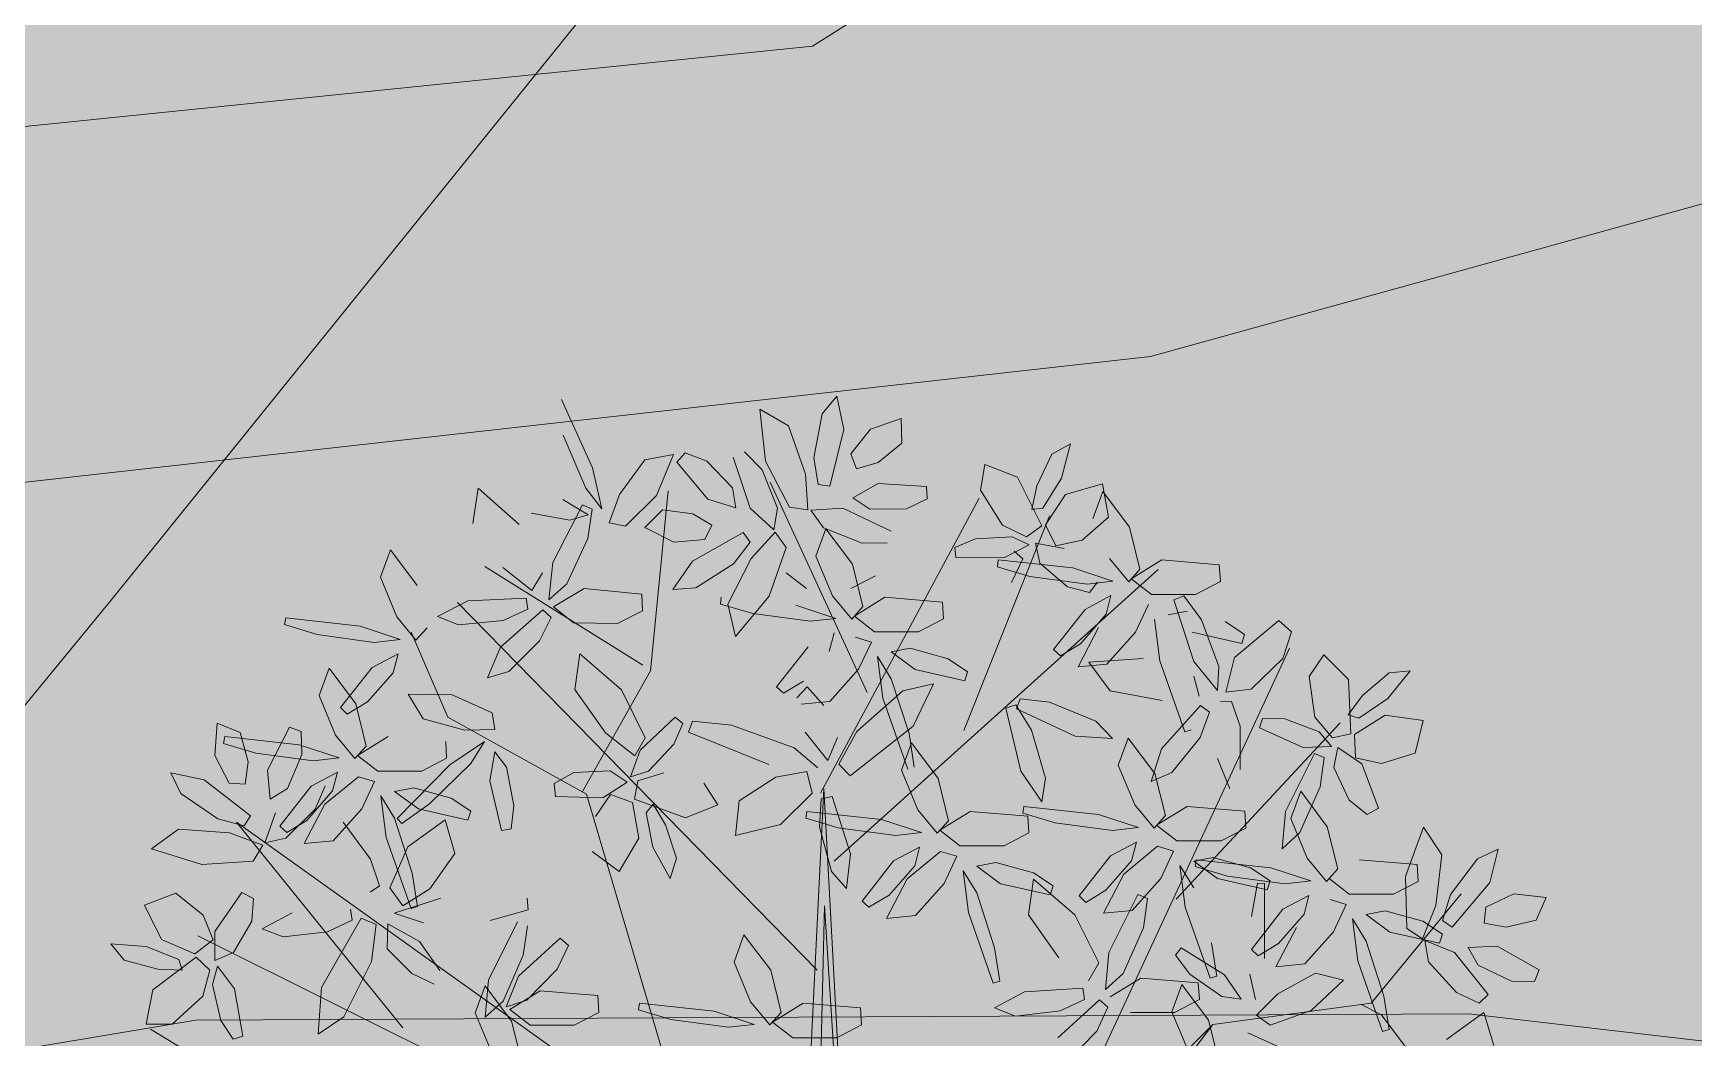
# Model space of a CAD drawing. Header units: inches. Extents: x 218980 to 233865, y 587194 to 599270.
# Drawn here: x 219208.68 to 219219.52, y 587599.26 to 587605.81 of the extents above; entities that cross this region are included whole.
import ezdxf

# ---------------------------------------------------------------- set-up
doc = ezdxf.new("R2010")
doc.units = ezdxf.units.IN
doc.header["$MEASUREMENT"] = 0
doc.linetypes.add('01', pattern=[0])
doc.layers.get('0').update_dxf_attribs({"lineweight": 0})
for name, color, linetype, lineweight in [('Forest and Steep Slope', 66, '01', 0), ('Minor Contour', 250, 'Continuous', 0), ('Proposed Urban Design', 250, 'Continuous', 0)]:
    doc.layers.add(name, color=color, linetype=linetype, lineweight=lineweight)
doc.layers.add('Open Space Within Settlement Active', color=7, linetype='01', lineweight=0, true_color=0xb1d336)
doc.layers.add('Open Space Within Settlement Passive', color=7, linetype='01', lineweight=0, true_color=0xcbe279)

# ---------------------------------------------------------------- blocks, each defined once
blk = doc.blocks.new('tree2')
at = {"color": 60}
for p, q in [((325195.998, 3048397.39), (325195.795, 3048397.835)), ((325197.497, 3048397.743), (325197.591, 3048397.858)), ((325197.591, 3048397.858), (325197.638, 3048397.639)), ((325197.089, 3048397.773), (325197.277, 3048397.664)), ((325197.127, 3048397.433), (325197.089, 3048397.773)), ((325197.442, 3048397.456), (325197.497, 3048397.743)), ((325197.811, 3048397.641), (325198.011, 3048397.712)), ((325198.011, 3048397.712), (325198.015, 3048397.55)), ((325195.807, 3048397.604), (325195.955, 3048397.257)), ((325197.277, 3048397.664), (325197.388, 3048397.349)), ((325197.638, 3048397.639), (325197.545, 3048397.27)), ((325197.684, 3048397.482), (325197.811, 3048397.641)), ((325196.548, 3048397.427), (325196.603, 3048397.487)), ((325196.603, 3048397.487), (325196.743, 3048397.433)), ((325196.99, 3048397.494), (325197.105, 3048397.376)), ((325197.721, 3048397.384), (325197.684, 3048397.482)), ((325198.015, 3048397.55), (325197.861, 3048397.424)), ((325199.115, 3048397.546), (325198.994, 3048397.478)), ((325199.057, 3048397.322), (325199.115, 3048397.546)), ((325196.058, 3048397.122), (325195.998, 3048397.39)), ((325196.34, 3048397.442), (325196.173, 3048397.217)), ((325196.526, 3048397.477), (325196.34, 3048397.442)), ((325196.416, 3048397.209), (325196.526, 3048397.477)), ((325196.75, 3048397.186), (325196.548, 3048397.427)), ((325196.743, 3048397.433), (325196.91, 3048397.26)), ((325197.026, 3048397.127), (325196.916, 3048397.46)), ((325197.105, 3048397.376), (325197.205, 3048397.126)), ((325197.282, 3048397.134), (325197.127, 3048397.433)), ((325197.469, 3048397.281), (325197.442, 3048397.456)), ((325197.861, 3048397.424), (325197.721, 3048397.384)), ((325198.529, 3048397.245), (325198.558, 3048397.412)), ((325198.558, 3048397.412), (325198.771, 3048397.329)), ((325198.994, 3048397.478), (325198.897, 3048397.273)), ((325197.388, 3048397.349), (325197.403, 3048397.117)), ((325197.545, 3048397.27), (325197.469, 3048397.281)), ((325197.696, 3048397.195), (325197.862, 3048397.287)), ((325197.862, 3048397.287), (325198.176, 3048397.268)), ((325198.176, 3048397.268), (325198.182, 3048397.187)), ((325198.771, 3048397.329), (325198.929, 3048397.012)), ((325198.897, 3048397.273), (325198.863, 3048397.119)), ((325198.935, 3048397.127), (325199.057, 3048397.322)), ((325199.084, 3048397.215), (325199.325, 3048397.285)), ((325199.325, 3048397.285), (325199.364, 3048397.068)), ((325195.252, 3048397.257), (325195.218, 3048397.026)), ((325195.52, 3048397.021), (325195.252, 3048397.257)), ((325195.97, 3048397.084), (325195.805, 3048397.184)), ((325195.955, 3048397.257), (325196.058, 3048397.122)), ((325196.173, 3048397.217), (325196.106, 3048397.031)), ((325196.214, 3048397.01), (325196.416, 3048397.209)), ((325196.932, 3048397.129), (325196.75, 3048397.186)), ((325196.91, 3048397.26), (325196.932, 3048397.129)), ((325197.806, 3048397.12), (325197.696, 3048397.195)), ((325198.182, 3048397.187), (325198.046, 3048397.123)), ((325198.672, 3048397.017), (325198.529, 3048397.245)), ((325198.954, 3048397.018), (325199.084, 3048397.215)), ((325199.327, 3048397.235), (325199.262, 3048397.058)), ((325199.501, 3048397.004), (325199.327, 3048397.235)), ((325195.598, 3048397.095), (325195.849, 3048397.049)), ((325195.738, 3048396.772), (325195.933, 3048397.148)), ((325195.849, 3048397.049), (325195.97, 3048397.084)), ((325195.933, 3048397.148), (325195.996, 3048397.121)), ((325195.996, 3048397.121), (325195.967, 3048396.929)), ((325196.34, 3048397.001), (325196.454, 3048397.116)), ((325196.454, 3048397.116), (325196.652, 3048397.091)), ((325196.652, 3048397.091), (325196.777, 3048397.017)), ((325197.18, 3048396.986), (325197.026, 3048397.127)), ((325197.205, 3048397.126), (325197.18, 3048396.986)), ((325197.403, 3048397.117), (325197.282, 3048397.134)), ((325197.421, 3048397.113), (325197.63, 3048397.128)), ((325197.505, 3048396.999), (325197.421, 3048397.113)), ((325197.63, 3048397.128), (325197.947, 3048396.978)), ((325198.046, 3048397.123), (325197.806, 3048397.12)), ((325198.863, 3048397.119), (325198.935, 3048397.127)), ((325199.364, 3048397.068), (325199.192, 3048396.919)), ((325196.106, 3048397.031), (325196.214, 3048397.01)), ((325196.528, 3048396.906), (325196.34, 3048397.001)), ((325196.649, 3048396.781), (325196.981, 3048396.968)), ((325196.777, 3048397.017), (325196.731, 3048396.923)), ((325196.981, 3048396.968), (325197.026, 3048396.905)), ((325197.032, 3048396.799), (325197.19, 3048396.97)), ((325197.19, 3048396.97), (325197.261, 3048396.871)), ((325197.52, 3048396.992), (325197.455, 3048396.814)), ((325197.756, 3048396.899), (325197.505, 3048396.999)), ((325197.694, 3048396.761), (325197.52, 3048396.992)), ((325198.496, 3048396.928), (325198.736, 3048396.941)), ((325198.83, 3048396.94), (325198.672, 3048397.017)), ((325198.736, 3048396.941), (325198.847, 3048396.887)), ((325198.929, 3048397.012), (325198.83, 3048396.94)), ((325199.021, 3048396.882), (325198.954, 3048397.018)), ((325199.569, 3048396.729), (325199.501, 3048397.004)), ((325194.68, 3048396.855), (325194.614, 3048396.678)), ((325194.853, 3048396.623), (325194.68, 3048396.855)), ((325195.967, 3048396.929), (325195.831, 3048396.634)), ((325196.731, 3048396.923), (325196.528, 3048396.906)), ((325197.026, 3048396.905), (325196.917, 3048396.765)), ((325197.261, 3048396.871), (325197.151, 3048396.552)), ((325197.921, 3048396.901), (325197.756, 3048396.899)), ((325198.362, 3048396.87), (325198.496, 3048396.928)), ((325198.368, 3048396.805), (325198.362, 3048396.87)), ((325198.847, 3048396.887), (325198.682, 3048396.804)), ((325198.749, 3048396.846), (325198.804, 3048396.797)), ((325198.888, 3048396.898), (325199.074, 3048396.863)), ((325198.917, 3048396.768), (325198.888, 3048396.898)), ((325199.192, 3048396.919), (325199.021, 3048396.882)), ((325195.413, 3048396.741), (325195.602, 3048396.589)), ((325195.712, 3048396.53), (325195.738, 3048396.772)), ((325196.522, 3048396.597), (325196.649, 3048396.781)), ((325196.917, 3048396.765), (325196.671, 3048396.607)), ((325196.88, 3048396.502), (325197.032, 3048396.799)), ((325197.455, 3048396.814), (325197.563, 3048396.556)), ((325197.762, 3048396.485), (325197.694, 3048396.761)), ((325198.682, 3048396.804), (325198.368, 3048396.805)), ((325198.645, 3048396.789), (325198.639, 3048396.745)), ((325198.639, 3048396.745), (325198.85, 3048396.682)), ((325199.132, 3048396.737), (325198.645, 3048396.789)), ((325198.804, 3048396.797), (325198.731, 3048396.642)), ((325199.096, 3048396.614), (325198.917, 3048396.768)), ((325199.393, 3048396.651), (325199.132, 3048396.737)), ((325199.37, 3048396.799), (325199.496, 3048396.647)), ((325199.496, 3048396.647), (325199.569, 3048396.729)), ((325199.512, 3048396.666), (325199.711, 3048396.789)), ((325199.711, 3048396.789), (325200.087, 3048396.758)), ((325194.614, 3048396.678), (325194.721, 3048396.418)), ((325195.602, 3048396.589), (325195.671, 3048396.706)), ((325195.831, 3048396.634), (325195.712, 3048396.53)), ((325197.394, 3048396.603), (325197.262, 3048396.705)), ((325197.844, 3048396.686), (325197.682, 3048396.602)), ((325198.85, 3048396.682), (325199.224, 3048396.632)), ((325199.24, 3048396.576), (325199.096, 3048396.614)), ((325199.224, 3048396.632), (325199.393, 3048396.651)), ((325199.292, 3048396.644), (325199.24, 3048396.576)), ((325199.644, 3048396.565), (325199.512, 3048396.666)), ((325194.987, 3048396.421), (325195.184, 3048396.523)), ((325195.184, 3048396.523), (325195.565, 3048396.54)), ((325195.565, 3048396.54), (325195.575, 3048396.468)), ((325195.743, 3048396.483), (325195.944, 3048396.603)), ((325195.944, 3048396.603), (325196.319, 3048396.567)), ((325196.319, 3048396.567), (325196.324, 3048396.457)), ((325196.671, 3048396.607), (325196.522, 3048396.597)), ((325196.838, 3048396.546), (325196.832, 3048396.502)), ((325197.151, 3048396.552), (325196.93, 3048396.291)), ((325197.563, 3048396.556), (325197.689, 3048396.404)), ((325197.706, 3048396.423), (325197.905, 3048396.546)), ((325197.905, 3048396.546), (325198.28, 3048396.515)), ((325198.28, 3048396.515), (325198.287, 3048396.405)), ((325199.38, 3048396.557), (325199.211, 3048396.466)), ((325199.349, 3048396.435), (325199.38, 3048396.557)), ((325199.932, 3048396.564), (325199.644, 3048396.565)), ((325199.791, 3048396.529), (325199.855, 3048396.555)), ((325193.996, 3048396.412), (325193.989, 3048396.368)), ((325194.483, 3048396.357), (325193.996, 3048396.412)), ((325194.721, 3048396.418), (325194.846, 3048396.266)), ((325195.123, 3048396.366), (325194.987, 3048396.421)), ((325195.397, 3048396.22), (325195.673, 3048396.464)), ((325195.575, 3048396.468), (325195.414, 3048396.395)), ((325195.727, 3048396.415), (325195.652, 3048396.261)), ((325195.673, 3048396.464), (325195.727, 3048396.415)), ((325195.873, 3048396.379), (325195.743, 3048396.483)), ((325196.324, 3048396.457), (325196.161, 3048396.375)), ((325196.832, 3048396.502), (325197.043, 3048396.439)), ((325196.93, 3048396.291), (325196.88, 3048396.502)), ((325197.043, 3048396.439), (325197.417, 3048396.389)), ((325197.586, 3048396.408), (325197.325, 3048396.494)), ((325197.417, 3048396.389), (325197.586, 3048396.408)), ((325197.689, 3048396.404), (325197.762, 3048396.485)), ((325197.837, 3048396.321), (325197.706, 3048396.423)), ((325198.287, 3048396.405), (325198.125, 3048396.321)), ((325199.211, 3048396.466), (325199.006, 3048396.205)), ((325199.181, 3048396.242), (325199.349, 3048396.435)), ((325199.541, 3048396.319), (325199.624, 3048396.498)), ((325199.878, 3048396.456), (325199.754, 3048396.432)), ((325193.989, 3048396.368), (325194.201, 3048396.304)), ((325194.201, 3048396.304), (325194.574, 3048396.252)), ((325194.743, 3048396.271), (325194.483, 3048396.357)), ((325194.846, 3048396.266), (325194.92, 3048396.347)), ((325195.414, 3048396.395), (325195.123, 3048396.366)), ((325196.161, 3048396.375), (325195.873, 3048396.379)), ((325197.542, 3048396.192), (325197.574, 3048396.314)), ((325198.125, 3048396.321), (325197.837, 3048396.321)), ((325199.299, 3048396.348), (325199.165, 3048396.092)), ((325199.353, 3048396.11), (325199.541, 3048396.319)), ((325194.574, 3048396.252), (325194.743, 3048396.271)), ((325195.313, 3048396.021), (325195.397, 3048396.22)), ((325195.652, 3048396.261), (325195.451, 3048396.062)), ((325197.404, 3048396.223), (325197.199, 3048395.962)), ((325197.817, 3048396.254), (325197.711, 3048396.285)), ((325197.734, 3048396.076), (325197.817, 3048396.254)), ((325198.071, 3048396.213), (325197.947, 3048396.189)), ((325197.947, 3048396.189), (325198.102, 3048396.075)), ((325198.317, 3048396.145), (325198.071, 3048396.213)), ((325199.006, 3048396.205), (325199.05, 3048396.163)), ((325199.05, 3048396.163), (325199.181, 3048396.242)), ((325194.279, 3048396.083), (325194.214, 3048395.905)), ((325194.453, 3048395.852), (325194.279, 3048396.083)), ((325194.56, 3048396.087), (325194.354, 3048395.827)), ((325194.73, 3048396.177), (325194.56, 3048396.087)), ((325194.698, 3048396.054), (325194.73, 3048396.177)), ((325195.915, 3048396.176), (325195.883, 3048395.944)), ((325196.186, 3048395.943), (325195.915, 3048396.176)), ((325197.547, 3048395.867), (325197.734, 3048396.076)), ((325197.857, 3048396.16), (325197.892, 3048395.888)), ((325197.947, 3048396.015), (325197.857, 3048396.16)), ((325198.102, 3048396.075), (325198.426, 3048396.002)), ((325198.445, 3048396.06), (325198.317, 3048396.145)), ((325199.165, 3048396.092), (325199.353, 3048396.11)), ((325199.59, 3048396.146), (325199.235, 3048396.122)), ((325199.235, 3048396.122), (325199.374, 3048395.935)), ((325194.53, 3048395.863), (325194.698, 3048396.054)), ((325195.451, 3048396.062), (325195.313, 3048396.021)), ((325197.243, 3048395.92), (325197.375, 3048395.999)), ((325198.063, 3048395.657), (325197.947, 3048396.015)), ((325198.023, 3048395.936), (325198.222, 3048395.981)), ((325198.222, 3048395.981), (325198.089, 3048395.706)), ((325198.426, 3048396.002), (325198.445, 3048396.06)), ((325194.214, 3048395.905), (325194.322, 3048395.647)), ((325194.398, 3048395.784), (325194.53, 3048395.863)), ((325194.794, 3048395.915), (325194.893, 3048395.754)), ((325195.083, 3048395.909), (325194.794, 3048395.915)), ((325195.342, 3048395.792), (325195.083, 3048395.909)), ((325195.883, 3048395.944), (325196.082, 3048395.661)), ((325196.341, 3048395.63), (325196.186, 3048395.943)), ((325197.199, 3048395.962), (325197.243, 3048395.92)), ((325197.399, 3048395.961), (325197.331, 3048395.891)), ((325197.358, 3048395.849), (325197.547, 3048395.867)), ((325197.506, 3048395.841), (325197.399, 3048395.961)), ((325197.723, 3048395.671), (325198.023, 3048395.936)), ((325197.892, 3048395.888), (325198.054, 3048395.426)), ((325198.764, 3048395.819), (325198.788, 3048395.884)), ((325198.788, 3048395.884), (325198.98, 3048395.862)), ((325198.98, 3048395.862), (325199.281, 3048395.738)), ((325194.354, 3048395.827), (325194.398, 3048395.784)), ((325194.521, 3048395.576), (325194.453, 3048395.852)), ((325194.893, 3048395.754), (325195.164, 3048395.679)), ((325195.361, 3048395.684), (325195.342, 3048395.792)), ((325196.309, 3048395.549), (325196.537, 3048395.764)), ((325196.537, 3048395.764), (325196.586, 3048395.722)), ((325198.694, 3048395.823), (325198.76, 3048395.845)), ((325198.792, 3048395.412), (325198.694, 3048395.823)), ((325198.76, 3048395.845), (325198.862, 3048395.68)), ((325199.147, 3048395.64), (325198.764, 3048395.819)), ((325193.533, 3048395.514), (325193.548, 3048395.725)), ((325193.548, 3048395.725), (325193.698, 3048395.664)), ((325193.698, 3048395.664), (325193.752, 3048395.472)), ((325193.877, 3048395.419), (325194.021, 3048395.698)), ((325194.021, 3048395.698), (325194.098, 3048395.67)), ((325194.098, 3048395.67), (325194.102, 3048395.521)), ((325194.322, 3048395.647), (325194.448, 3048395.495)), ((325195.164, 3048395.679), (325195.361, 3048395.684)), ((325196.082, 3048395.661), (325196.274, 3048395.512)), ((325196.586, 3048395.722), (325196.528, 3048395.588)), ((325196.625, 3048395.666), (325196.649, 3048395.739)), ((325197.148, 3048395.455), (325196.625, 3048395.666)), ((325196.649, 3048395.739), (325196.904, 3048395.711)), ((325196.904, 3048395.711), (325197.313, 3048395.564)), ((325197.384, 3048395.666), (325197.532, 3048395.482)), ((325197.605, 3048395.458), (325197.723, 3048395.671)), ((325198.089, 3048395.706), (325197.678, 3048395.382)), ((325198.097, 3048395.439), (325198.063, 3048395.657)), ((325198.862, 3048395.68), (325198.952, 3048395.367)), ((325193.598, 3048395.637), (325193.591, 3048395.593)), ((325193.591, 3048395.593), (325193.802, 3048395.53)), ((325194.085, 3048395.584), (325193.598, 3048395.637)), ((325193.802, 3048395.53), (325194.176, 3048395.48)), ((325194.345, 3048395.499), (325194.085, 3048395.584)), ((325194.448, 3048395.495), (325194.521, 3048395.576)), ((325194.465, 3048395.514), (325194.664, 3048395.637)), ((325195.04, 3048395.606), (325195.046, 3048395.496)), ((325195.294, 3048395.606), (325195.066, 3048395.454)), ((325195.204, 3048395.462), (325195.294, 3048395.606)), ((325195.36, 3048395.538), (325195.327, 3048395.349)), ((325195.437, 3048395.438), (325195.36, 3048395.538)), ((325196.245, 3048395.376), (325196.309, 3048395.549)), ((325196.274, 3048395.512), (325196.341, 3048395.63)), ((325196.528, 3048395.588), (325196.363, 3048395.413)), ((325197.313, 3048395.564), (325197.468, 3048395.433)), ((325197.532, 3048395.482), (325197.595, 3048395.631)), ((325198.078, 3048395.596), (325198.013, 3048395.418)), ((325198.252, 3048395.364), (325198.078, 3048395.596)), ((325193.628, 3048395.334), (325193.533, 3048395.514)), ((325193.752, 3048395.472), (325193.732, 3048395.328)), ((325194.102, 3048395.521), (325194.007, 3048395.299)), ((325194.176, 3048395.48), (325194.345, 3048395.499)), ((325194.597, 3048395.412), (325194.465, 3048395.514)), ((325195.066, 3048395.454), (325194.724, 3048395.104)), ((325195.046, 3048395.496), (325194.885, 3048395.412)), ((325194.934, 3048395.198), (325195.204, 3048395.462)), ((325195.485, 3048395.187), (325195.437, 3048395.438)), ((325197.678, 3048395.382), (325197.605, 3048395.458)), ((325193.246, 3048395.4), (325193.464, 3048395.355)), ((325193.313, 3048395.267), (325193.246, 3048395.4)), ((325193.464, 3048395.355), (325193.766, 3048395.121)), ((325193.732, 3048395.328), (325193.628, 3048395.334)), ((325193.895, 3048395.229), (325193.877, 3048395.419)), ((325194.163, 3048395.314), (325193.958, 3048395.053)), ((325194.333, 3048395.405), (325194.163, 3048395.314)), ((325194.254, 3048395.316), (325194.189, 3048395.164)), ((325194.471, 3048395.376), (325194.251, 3048395.196)), ((325194.301, 3048395.283), (325194.333, 3048395.405)), ((325194.576, 3048395.345), (325194.471, 3048395.376)), ((325194.493, 3048395.167), (325194.576, 3048395.345)), ((325194.885, 3048395.412), (325194.597, 3048395.412)), ((325195.327, 3048395.349), (325195.405, 3048395.026)), ((325195.747, 3048395.331), (325195.876, 3048395.403)), ((325195.756, 3048395.246), (325195.747, 3048395.331)), ((325195.876, 3048395.403), (325196.112, 3048395.414)), ((325196.223, 3048395.34), (325196.064, 3048395.237)), ((325196.112, 3048395.414), (325196.223, 3048395.34)), ((325196.363, 3048395.413), (325196.245, 3048395.376)), ((325196.272, 3048395.229), (325196.294, 3048395.349)), ((325196.294, 3048395.349), (325196.462, 3048395.402)), ((325196.723, 3048395.334), (325196.816, 3048395.193)), ((325196.954, 3048395.219), (325197.193, 3048395.373)), ((325197.193, 3048395.373), (325197.397, 3048395.41)), ((325197.397, 3048395.41), (325197.431, 3048395.269)), ((325198.013, 3048395.418), (325198.121, 3048395.159)), ((325198.32, 3048395.089), (325198.252, 3048395.364)), ((325198.93, 3048395.211), (325198.792, 3048395.412)), ((325198.952, 3048395.367), (325198.93, 3048395.211)), ((325193.553, 3048395.101), (325193.313, 3048395.267)), ((325194.007, 3048395.299), (325193.895, 3048395.229)), ((325194.134, 3048395.09), (325194.301, 3048395.283)), ((325194.616, 3048395.251), (325194.651, 3048394.979)), ((325194.706, 3048395.106), (325194.616, 3048395.251)), ((325194.831, 3048395.304), (325194.707, 3048395.28)), ((325194.707, 3048395.28), (325194.862, 3048395.166)), ((325195.076, 3048395.236), (325194.831, 3048395.304)), ((325195.204, 3048395.151), (325195.076, 3048395.236)), ((325196.064, 3048395.237), (325195.756, 3048395.246)), ((325196.017, 3048395.116), (325196.116, 3048395.26)), ((325196.116, 3048395.26), (325196.258, 3048395.207)), ((325196.258, 3048395.207), (325196.299, 3048394.975)), ((325196.605, 3048395.107), (325196.272, 3048395.229)), ((325196.931, 3048394.993), (325196.954, 3048395.219)), ((325197.431, 3048395.269), (325197.224, 3048395.065)), ((325197.49, 3048395.231), (325197.479, 3048395.05)), ((325197.562, 3048395.247), (325197.49, 3048395.231)), ((325197.681, 3048394.873), (325197.562, 3048395.247)), ((325193.725, 3048395.056), (325193.553, 3048395.101)), ((325193.766, 3048395.121), (325193.725, 3048395.056)), ((325193.859, 3048394.944), (325193.929, 3048395.141)), ((325194.189, 3048395.164), (325193.998, 3048394.975)), ((325194.251, 3048395.196), (325194.117, 3048394.94)), ((325194.306, 3048394.958), (325194.493, 3048395.167)), ((325194.822, 3048394.747), (325194.706, 3048395.106)), ((325194.724, 3048395.104), (325194.754, 3048395.071)), ((325194.754, 3048395.071), (325194.934, 3048395.198)), ((325194.862, 3048395.166), (325195.185, 3048395.093)), ((325195.185, 3048395.093), (325195.204, 3048395.151)), ((325195.466, 3048395.035), (325195.485, 3048395.187)), ((325196.393, 3048395.196), (325196.347, 3048395.141)), ((325196.347, 3048395.141), (325196.392, 3048394.916)), ((325196.474, 3048395.062), (325196.393, 3048395.196)), ((325196.816, 3048395.193), (325196.605, 3048395.107)), ((325197.396, 3048395.149), (325197.39, 3048395.105)), ((325197.39, 3048395.105), (325197.601, 3048395.042)), ((325197.883, 3048395.097), (325197.396, 3048395.149)), ((325198.144, 3048395.012), (325197.883, 3048395.097)), ((325198.121, 3048395.159), (325198.247, 3048395.007)), ((325198.263, 3048395.027), (325198.462, 3048395.149)), ((325198.462, 3048395.149), (325198.838, 3048395.118)), ((325198.811, 3048395.182), (325198.804, 3048395.138)), ((325193.121, 3048394.906), (325193.297, 3048395.034)), ((325193.297, 3048395.034), (325193.629, 3048395.009)), ((325193.629, 3048395.009), (325193.848, 3048394.929)), ((325193.958, 3048395.053), (325194.003, 3048395.011)), ((325194.003, 3048395.011), (325194.134, 3048395.09)), ((325194.55, 3048394.837), (325194.37, 3048395.079)), ((325194.792, 3048394.918), (325195.037, 3048395.094)), ((325195.037, 3048395.094), (325195.1, 3048394.876)), ((325195.405, 3048395.026), (325195.466, 3048395.035)), ((325196.545, 3048394.845), (325196.474, 3048395.062)), ((325197.224, 3048395.065), (325196.931, 3048394.993)), ((325197.479, 3048395.05), (325197.556, 3048394.758)), ((325197.601, 3048395.042), (325197.975, 3048394.992)), ((325197.975, 3048394.992), (325198.144, 3048395.012)), ((325198.247, 3048395.007), (325198.32, 3048395.089)), ((325198.395, 3048394.925), (325198.263, 3048395.027)), ((325193.448, 3048394.804), (325193.121, 3048394.906)), ((325193.848, 3048394.929), (325193.784, 3048394.825)), ((325193.998, 3048394.975), (325193.859, 3048394.944)), ((325194.117, 3048394.94), (325194.306, 3048394.958)), ((325194.651, 3048394.979), (325194.814, 3048394.517)), ((325194.676, 3048394.651), (325194.792, 3048394.918)), ((325196.172, 3048394.758), (325195.995, 3048394.889)), ((325196.299, 3048394.975), (325196.172, 3048394.758)), ((325196.392, 3048394.916), (325196.504, 3048394.713)), ((325198.131, 3048394.917), (325197.962, 3048394.827)), ((325198.269, 3048394.889), (325198.05, 3048394.709)), ((325198.1, 3048394.795), (325198.131, 3048394.917)), ((325198.375, 3048394.858), (325198.269, 3048394.889)), ((325198.683, 3048394.925), (325198.395, 3048394.925)), ((325193.784, 3048394.825), (325193.448, 3048394.804)), ((325194.607, 3048394.665), (325194.55, 3048394.837)), ((325195.1, 3048394.876), (325194.936, 3048394.644)), ((325196.504, 3048394.713), (325196.545, 3048394.845)), ((325197.655, 3048394.646), (325197.681, 3048394.873)), ((325197.932, 3048394.603), (325198.1, 3048394.795)), ((325198.292, 3048394.679), (325198.375, 3048394.858)), ((325198.629, 3048394.817), (325198.505, 3048394.792)), ((325194.547, 3048394.623), (325194.607, 3048394.665)), ((325194.856, 3048394.529), (325194.822, 3048394.747)), ((325197.556, 3048394.758), (325197.655, 3048394.646)), ((325198.104, 3048394.47), (325198.292, 3048394.679)), ((325198.415, 3048394.763), (325198.45, 3048394.491)), ((325198.505, 3048394.619), (325198.415, 3048394.763)), ((325193.074, 3048394.538), (325193.28, 3048394.616)), ((325193.28, 3048394.616), (325193.458, 3048394.473)), ((325193.533, 3048394.367), (325193.71, 3048394.62)), ((325193.71, 3048394.62), (325193.786, 3048394.582)), ((325193.786, 3048394.582), (325193.775, 3048394.434)), ((325194.76, 3048394.533), (325194.676, 3048394.651)), ((325194.703, 3048394.486), (325195.008, 3048394.584)), ((325194.936, 3048394.644), (325194.76, 3048394.533)), ((325195.572, 3048394.584), (325195.577, 3048394.507)), ((325198.621, 3048394.26), (325198.505, 3048394.619)), ((325193.186, 3048394.314), (325193.074, 3048394.538)), ((325193.458, 3048394.473), (325193.524, 3048394.312)), ((325193.842, 3048394.384), (325194.038, 3048394.489)), ((325194.229, 3048394.001), (325194.489, 3048394.454)), ((325194.418, 3048394.512), (325194.429, 3048394.44)), ((325194.489, 3048394.454), (325194.586, 3048394.411)), ((325194.896, 3048394.422), (325194.703, 3048394.486)), ((325194.814, 3048394.517), (325194.856, 3048394.529)), ((325195.577, 3048394.507), (325195.33, 3048394.438)), ((325193.533, 3048394.178), (325193.533, 3048394.367)), ((325193.775, 3048394.434), (325193.656, 3048394.23)), ((325193.979, 3048394.332), (325193.842, 3048394.384)), ((325194.269, 3048394.365), (325193.979, 3048394.332)), ((325194.429, 3048394.44), (325194.269, 3048394.365)), ((325194.586, 3048394.411), (325194.556, 3048394.17)), ((325194.662, 3048394.416), (325194.659, 3048394.254)), ((325194.868, 3048394.301), (325194.662, 3048394.416)), ((325195.32, 3048394.05), (325195.509, 3048394.429)), ((325195.573, 3048394.403), (325195.546, 3048394.211)), ((325196.986, 3048394.345), (325196.921, 3048394.167)), ((325197.16, 3048394.114), (325196.986, 3048394.345)), ((325192.855, 3048394.285), (325192.943, 3048394.179)), ((325193.086, 3048394.268), (325192.855, 3048394.285)), ((325193.299, 3048394.183), (325193.086, 3048394.268)), ((325193.403, 3048394.221), (325193.186, 3048394.314)), ((325193.524, 3048394.312), (325193.403, 3048394.221)), ((325193.656, 3048394.23), (325193.533, 3048394.178)), ((325194.659, 3048394.254), (325194.82, 3048394.093)), ((325195.001, 3048394.112), (325194.868, 3048394.301)), ((325195.515, 3048394.075), (325195.787, 3048394.324)), ((325195.841, 3048394.275), (325195.768, 3048394.12)), ((325195.787, 3048394.324), (325195.841, 3048394.275)), ((325198.655, 3048394.042), (325198.621, 3048394.26)), ((325192.943, 3048394.179), (325193.163, 3048394.12)), ((325193.13, 3048393.986), (325193.413, 3048394.198)), ((325193.32, 3048394.114), (325193.299, 3048394.183)), ((325193.413, 3048394.198), (325193.502, 3048394.114)), ((325193.518, 3048394.021), (325193.551, 3048394.14)), ((325193.551, 3048394.14), (325193.662, 3048393.992)), ((325194.556, 3048394.17), (325194.376, 3048393.811)), ((325195.546, 3048394.211), (325195.414, 3048393.913)), ((325196.921, 3048394.167), (325197.029, 3048393.908)), ((325193.163, 3048394.12), (325193.32, 3048394.114)), ((325193.502, 3048394.114), (325193.455, 3048393.944)), ((325193.574, 3048393.787), (325193.518, 3048394.021)), ((325194.82, 3048394.093), (325194.965, 3048394.022)), ((325195.297, 3048393.808), (325195.32, 3048394.05)), ((325195.434, 3048393.875), (325195.515, 3048394.075)), ((325195.768, 3048394.12), (325195.57, 3048393.918)), ((325193.086, 3048393.762), (325193.13, 3048393.986)), ((325193.455, 3048393.944), (325193.255, 3048393.763)), ((325193.662, 3048393.992), (325193.717, 3048393.683)), ((325194.209, 3048393.696), (325194.229, 3048394.001)), ((325195.297, 3048394.013), (325195.232, 3048393.835)), ((325195.47, 3048393.781), (325195.297, 3048394.013)), ((325195.414, 3048393.913), (325195.297, 3048393.808)), ((325195.57, 3048393.918), (325195.434, 3048393.875)), ((325195.458, 3048393.857), (325195.657, 3048393.98)), ((325195.657, 3048393.98), (325196.033, 3048393.949)), ((325196.033, 3048393.949), (325196.04, 3048393.839)), ((325194.376, 3048393.811), (325194.209, 3048393.696)), ((325195.232, 3048393.835), (325195.34, 3048393.576)), ((325195.59, 3048393.756), (325195.458, 3048393.857)), ((325196.04, 3048393.839), (325195.878, 3048393.755)), ((325196.305, 3048393.899), (325196.298, 3048393.855)), ((325196.298, 3048393.855), (325196.509, 3048393.792)), ((325196.792, 3048393.846), (325196.305, 3048393.899)), ((325193.255, 3048393.763), (325193.086, 3048393.762)), ((325193.654, 3048393.665), (325193.574, 3048393.787)), ((325195.539, 3048393.506), (325195.47, 3048393.781)), ((325195.878, 3048393.755), (325195.59, 3048393.756)), ((325196.509, 3048393.792), (325196.883, 3048393.742)), ((325193.717, 3048393.683), (325193.654, 3048393.665))]:
    blk.add_line(p, q, dxfattribs=at)
at = {"color": 44}
for p, q in [((325197.79, 3048395.925), (325197.157, 3048397.296)), ((325196.376, 3048396.066), (325196.491, 3048397.241)), ((325197.484, 3048395.268), (325198.521, 3048397.192)), ((325198.421, 3048395.678), (325198.98, 3048397.077)), ((325196.327, 3048396.103), (325195.296, 3048396.747)), ((325197.575, 3048394.824), (325199.687, 3048396.726)), ((325197.463, 3048394.114), (325195.116, 3048396.511)), ((325195.053, 3048395.763), (325194.814, 3048396.319)), ((325199.149, 3048393.204), (325200.544, 3048396.213)), ((325195.933, 3048395.28), (325196.376, 3048396.066)), ((325195.958, 3048395.261), (325195.053, 3048395.763)), ((325199.805, 3048394.577), (325200.876, 3048395.727)), ((325196.591, 3048393.122), (325195.958, 3048395.261)), ((325197.393, 3048392.998), (325197.507, 3048395.298)), ((325197.507, 3048395.298), (325197.629, 3048393.038)), ((325193.675, 3048395.08), (325196.381, 3048393.148)), ((325194.76, 3048393.739), (325193.675, 3048395.08)), ((325201.078, 3048393.9), (325201.664, 3048394.611)), ((325197.512, 3048394.534), (325197.474, 3048392.934)), ((325197.609, 3048393), (325197.512, 3048394.534)), ((325195.543, 3048393.283), (325193.422, 3048394.338)), ((325200.044, 3048393.76), (325201.078, 3048393.9)), ((325194.609, 3048392.825), (325193.114, 3048393.729)), ((325199.552, 3048393.272), (325200.044, 3048393.76)), ((325199.597, 3048393.173), (325200.044, 3048393.76)), ((325200.273, 3048393.706), (325201.319, 3048393.236))]:
    blk.add_line(p, q, dxfattribs=at)
at = {"color": 62}
for p, q in [((325200.087, 3048396.758), (325200.094, 3048396.648)), ((325200.094, 3048396.648), (325199.932, 3048396.564)), ((325199.921, 3048396.126), (325199.791, 3048396.529)), ((325199.855, 3048396.555), (325199.97, 3048396.399)), ((325199.664, 3048396.403), (325199.699, 3048396.131)), ((325199.97, 3048396.399), (325200.084, 3048396.094)), ((325199.909, 3048396.318), (325200.233, 3048396.245)), ((325200.252, 3048396.304), (325200.124, 3048396.388)), ((325200.186, 3048396.153), (325200.476, 3048396.394)), ((325200.233, 3048396.245), (325200.252, 3048396.304)), ((325200.476, 3048396.394), (325200.557, 3048396.321)), ((325200.557, 3048396.321), (325200.501, 3048396.147)), ((325199.699, 3048396.131), (325199.861, 3048395.669)), ((325200.075, 3048395.937), (325199.921, 3048396.126)), ((325200.084, 3048396.094), (325200.075, 3048395.937)), ((325200.13, 3048395.926), (325200.186, 3048396.153)), ((325200.501, 3048396.147), (325200.295, 3048395.946)), ((325200.674, 3048396.03), (325200.768, 3048396.171)), ((325200.768, 3048396.171), (325200.929, 3048396.009)), ((325199.956, 3048395.9), (325199.921, 3048396.032)), ((325200.711, 3048395.763), (325200.674, 3048396.03)), ((325200.929, 3048396.009), (325200.944, 3048395.655)), ((325201.194, 3048396.054), (325201.021, 3048395.906)), ((325201.187, 3048395.886), (325201.331, 3048396.067)), ((325201.331, 3048396.067), (325201.194, 3048396.054)), ((325199.374, 3048395.935), (325199.714, 3048395.872)), ((325200.094, 3048395.863), (325200.167, 3048395.866)), ((325200.295, 3048395.946), (325200.13, 3048395.926)), ((325200.167, 3048395.866), (325200.223, 3048395.705)), ((325201.021, 3048395.906), (325200.928, 3048395.779)), ((325200.997, 3048395.758), (325201.187, 3048395.886)), ((325199.709, 3048395.557), (325199.964, 3048395.84)), ((325200.023, 3048395.796), (325199.961, 3048395.631)), ((325199.964, 3048395.84), (325200.023, 3048395.796)), ((325200.348, 3048395.694), (325200.368, 3048395.756)), ((325200.368, 3048395.756), (325200.514, 3048395.754)), ((325200.514, 3048395.754), (325200.739, 3048395.668)), ((325200.825, 3048395.629), (325200.711, 3048395.763)), ((325200.928, 3048395.779), (325200.997, 3048395.758)), ((325200.969, 3048395.65), (325201.168, 3048395.777)), ((325201.168, 3048395.777), (325201.417, 3048395.743)), ((325199.39, 3048395.624), (325199.147, 3048395.64)), ((325199.281, 3048395.738), (325199.39, 3048395.624)), ((325199.861, 3048395.669), (325199.904, 3048395.682)), ((325200.223, 3048395.705), (325200.224, 3048395.422)), ((325200.634, 3048395.566), (325200.348, 3048395.694)), ((325200.739, 3048395.668), (325200.818, 3048395.573)), ((325200.944, 3048395.655), (325200.825, 3048395.629)), ((325200.975, 3048395.499), (325200.969, 3048395.65)), ((325201.417, 3048395.743), (325201.364, 3048395.529)), ((325199.493, 3048395.628), (325199.428, 3048395.451)), ((325199.666, 3048395.397), (325199.493, 3048395.628)), ((325199.642, 3048395.345), (325199.709, 3048395.557)), ((325199.961, 3048395.631), (325199.777, 3048395.403)), ((325200.818, 3048395.573), (325200.634, 3048395.566)), ((325200.834, 3048395.436), (325200.86, 3048395.567)), ((325200.86, 3048395.567), (325201.016, 3048395.46)), ((325199.428, 3048395.451), (325199.536, 3048395.192)), ((325200.156, 3048395.296), (325200.074, 3048395.495)), ((325200.519, 3048395.148), (325200.708, 3048395.527)), ((325200.708, 3048395.527), (325200.772, 3048395.501)), ((325200.772, 3048395.501), (325200.745, 3048395.309)), ((325200.935, 3048395.223), (325200.834, 3048395.436)), ((325201.146, 3048395.463), (325200.975, 3048395.499)), ((325201.016, 3048395.46), (325201.126, 3048395.171)), ((325201.364, 3048395.529), (325201.146, 3048395.463)), ((325199.777, 3048395.403), (325199.642, 3048395.345)), ((325199.735, 3048395.122), (325199.666, 3048395.397)), ((325200.618, 3048395.281), (325200.553, 3048395.103)), ((325200.745, 3048395.309), (325200.613, 3048395.012)), ((325200.791, 3048395.049), (325200.618, 3048395.281)), ((325201.051, 3048395.13), (325200.935, 3048395.223)), ((325198.804, 3048395.138), (325199.016, 3048395.075)), ((325199.298, 3048395.13), (325198.811, 3048395.182)), ((325198.838, 3048395.118), (325198.845, 3048395.009)), ((325199.559, 3048395.044), (325199.298, 3048395.13)), ((325199.536, 3048395.192), (325199.662, 3048395.04)), ((325199.662, 3048395.04), (325199.735, 3048395.122)), ((325199.678, 3048395.059), (325199.877, 3048395.182)), ((325199.877, 3048395.182), (325200.253, 3048395.151)), ((325200.253, 3048395.151), (325200.26, 3048395.041)), ((325200.496, 3048394.906), (325200.519, 3048395.148)), ((325200.553, 3048395.103), (325200.661, 3048394.844)), ((325201.126, 3048395.171), (325201.051, 3048395.13)), ((325198.845, 3048395.009), (325198.683, 3048394.925)), ((325199.016, 3048395.075), (325199.39, 3048395.025)), ((325199.39, 3048395.025), (325199.559, 3048395.044)), ((325199.81, 3048394.958), (325199.678, 3048395.059)), ((325200.26, 3048395.041), (325200.098, 3048394.957)), ((325200.613, 3048395.012), (325200.496, 3048394.906)), ((325201.302, 3048394.724), (325201.418, 3048395.046)), ((325201.418, 3048395.046), (325201.538, 3048394.866)), ((325199.546, 3048394.95), (325199.376, 3048394.859)), ((325199.684, 3048394.922), (325199.465, 3048394.741)), ((325199.515, 3048394.828), (325199.546, 3048394.95)), ((325199.789, 3048394.891), (325199.684, 3048394.922)), ((325199.706, 3048394.712), (325199.789, 3048394.891)), ((325200.098, 3048394.957), (325199.81, 3048394.958)), ((325201.771, 3048394.841), (325201.906, 3048394.903)), ((325201.906, 3048394.903), (325201.852, 3048394.686)), ((325197.962, 3048394.827), (325197.757, 3048394.565)), ((325198.505, 3048394.792), (325198.66, 3048394.678)), ((325198.875, 3048394.748), (325198.629, 3048394.817)), ((325199.376, 3048394.859), (325199.172, 3048394.598)), ((325199.347, 3048394.635), (325199.515, 3048394.828)), ((325199.83, 3048394.796), (325199.865, 3048394.524)), ((325199.92, 3048394.652), (325199.83, 3048394.796)), ((325200.044, 3048394.849), (325199.92, 3048394.825)), ((325199.92, 3048394.825), (325200.075, 3048394.711)), ((325199.936, 3048394.834), (325199.929, 3048394.79)), ((325199.929, 3048394.79), (325200.141, 3048394.727)), ((325200.423, 3048394.782), (325199.936, 3048394.834)), ((325200.29, 3048394.781), (325200.044, 3048394.849)), ((325200.418, 3048394.697), (325200.29, 3048394.781)), ((325200.684, 3048394.697), (325200.423, 3048394.782)), ((325201.002, 3048394.834), (325201.378, 3048394.803)), ((325201.378, 3048394.803), (325201.385, 3048394.693)), ((325201.538, 3048394.866), (325201.5, 3048394.535)), ((325201.596, 3048394.607), (325201.771, 3048394.841)), ((325198.05, 3048394.709), (325197.916, 3048394.452)), ((325198.66, 3048394.678), (325198.984, 3048394.606)), ((325198.874, 3048394.708), (325198.842, 3048394.476)), ((325199.145, 3048394.476), (325198.874, 3048394.708)), ((325199.003, 3048394.664), (325198.875, 3048394.748)), ((325198.984, 3048394.606), (325199.003, 3048394.664)), ((325199.465, 3048394.741), (325199.331, 3048394.485)), ((325199.519, 3048394.503), (325199.706, 3048394.712)), ((325200.075, 3048394.711), (325200.399, 3048394.638)), ((325200.141, 3048394.727), (325200.515, 3048394.677)), ((325200.337, 3048394.682), (325200.297, 3048394.465)), ((325200.382, 3048394.68), (325200.337, 3048394.682)), ((325200.399, 3048394.638), (325200.418, 3048394.697)), ((325200.515, 3048394.677), (325200.684, 3048394.697)), ((325201.385, 3048394.693), (325201.223, 3048394.609)), ((325201.852, 3048394.686), (325201.607, 3048394.394)), ((325197.757, 3048394.565), (325197.801, 3048394.524)), ((325197.801, 3048394.524), (325197.932, 3048394.603)), ((325199.172, 3048394.598), (325199.216, 3048394.556)), ((325199.216, 3048394.556), (325199.347, 3048394.635)), ((325199.367, 3048394.23), (325199.555, 3048394.608)), ((325199.555, 3048394.608), (325199.619, 3048394.582)), ((325199.619, 3048394.582), (325199.592, 3048394.39)), ((325201.543, 3048394.438), (325201.596, 3048394.607)), ((325201.825, 3048394.524), (325202.009, 3048394.611)), ((325202.009, 3048394.611), (325202.219, 3048394.588)), ((325202.219, 3048394.588), (325202.153, 3048394.44)), ((325197.916, 3048394.452), (325198.104, 3048394.47)), ((325198.45, 3048394.491), (325198.612, 3048394.029)), ((325198.842, 3048394.476), (325199.041, 3048394.194)), ((325199.3, 3048394.163), (325199.145, 3048394.476)), ((325199.331, 3048394.485), (325199.519, 3048394.503)), ((325199.865, 3048394.524), (325200.027, 3048394.062)), ((325200.501, 3048394.511), (325200.297, 3048394.25)), ((325201.815, 3048394.42), (325201.825, 3048394.524)), ((325199.592, 3048394.39), (325199.46, 3048394.093)), ((325201.607, 3048394.394), (325201.543, 3048394.438)), ((325201.959, 3048394.394), (325201.815, 3048394.42)), ((325202.153, 3048394.44), (325201.959, 3048394.394)), ((325199.344, 3048393.988), (325199.367, 3048394.23)), ((325199.839, 3048394.26), (325199.802, 3048394.212)), ((325200.12, 3048394.084), (325199.839, 3048394.26)), ((325200.07, 3048394.075), (325200.035, 3048394.293)), ((325200.297, 3048394.25), (325200.341, 3048394.208)), ((325201.71, 3048394.261), (325201.9, 3048394.271)), ((325201.9, 3048394.271), (325202.173, 3048394.116)), ((325199.233, 3048394.045), (325199.3, 3048394.163)), ((325199.802, 3048394.212), (325199.895, 3048394.089)), ((325197.228, 3048393.838), (325197.16, 3048394.114)), ((325198.612, 3048394.029), (325198.655, 3048394.042)), ((325199.46, 3048394.093), (325199.344, 3048393.988)), ((325199.375, 3048393.941), (325199.574, 3048394.063)), ((325199.574, 3048394.063), (325199.95, 3048394.032)), ((325199.843, 3048394.02), (325199.778, 3048393.842)), ((325200.016, 3048393.789), (325199.843, 3048394.02)), ((325199.895, 3048394.089), (325200.104, 3048393.943)), ((325199.95, 3048394.032), (325199.957, 3048393.923)), ((325200.027, 3048394.062), (325200.07, 3048394.075)), ((325202.143, 3048394.041), (325201.993, 3048394.043)), ((325202.173, 3048394.116), (325202.143, 3048394.041)), ((325197.029, 3048393.908), (325197.155, 3048393.757)), ((325198.62, 3048393.868), (325198.816, 3048393.973)), ((325198.816, 3048393.973), (325199.196, 3048393.996)), ((325199.033, 3048393.673), (325199.305, 3048393.921)), ((325199.207, 3048393.923), (325199.048, 3048393.848)), ((325199.196, 3048393.996), (325199.207, 3048393.923)), ((325199.305, 3048393.921), (325199.36, 3048393.872)), ((325199.957, 3048393.923), (325199.795, 3048393.839)), ((325197.052, 3048393.761), (325196.792, 3048393.846)), ((325197.155, 3048393.757), (325197.228, 3048393.838)), ((325197.172, 3048393.776), (325197.371, 3048393.899)), ((325197.371, 3048393.899), (325197.746, 3048393.868)), ((325197.746, 3048393.868), (325197.753, 3048393.758)), ((325198.757, 3048393.815), (325198.62, 3048393.868)), ((325199.048, 3048393.848), (325198.757, 3048393.815)), ((325199.36, 3048393.872), (325199.287, 3048393.717)), ((325199.795, 3048393.839), (325199.507, 3048393.839)), ((325196.883, 3048393.742), (325197.052, 3048393.761)), ((325197.304, 3048393.674), (325197.172, 3048393.776)), ((325197.753, 3048393.758), (325197.592, 3048393.674)), ((325199.287, 3048393.717), (325199.089, 3048393.515)), ((325197.592, 3048393.674), (325197.304, 3048393.674))]:
    blk.add_line(p, q, dxfattribs=at)
at = {"color": 64}
for p, q in [((325200.86, 3048394.774), (325200.791, 3048395.049)), ((325200.661, 3048394.844), (325200.786, 3048394.692)), ((325200.786, 3048394.692), (325200.86, 3048394.774)), ((325200.381, 3048394.191), (325200.382, 3048394.68)), ((325200.935, 3048394.61), (325200.803, 3048394.711)), ((325201.311, 3048394.387), (325201.302, 3048394.724)), ((325200.671, 3048394.602), (325200.501, 3048394.511)), ((325200.64, 3048394.48), (325200.671, 3048394.602)), ((325200.914, 3048394.543), (325200.809, 3048394.574)), ((325201.223, 3048394.609), (325200.935, 3048394.61)), ((325200.472, 3048394.288), (325200.64, 3048394.48)), ((325200.831, 3048394.364), (325200.914, 3048394.543)), ((325200.955, 3048394.448), (325200.99, 3048394.176)), ((325201.045, 3048394.304), (325200.955, 3048394.448)), ((325201.169, 3048394.501), (325201.045, 3048394.477)), ((325201.045, 3048394.477), (325201.2, 3048394.363)), ((325201.415, 3048394.433), (325201.169, 3048394.501)), ((325201.5, 3048394.535), (325201.412, 3048394.319)), ((325200.59, 3048394.393), (325200.456, 3048394.137)), ((325200.644, 3048394.155), (325200.831, 3048394.364)), ((325201.2, 3048394.363), (325201.524, 3048394.291)), ((325201.412, 3048394.319), (325201.311, 3048394.387)), ((325201.543, 3048394.349), (325201.415, 3048394.433)), ((325201.524, 3048394.291), (325201.543, 3048394.349)), ((325200.341, 3048394.208), (325200.472, 3048394.288)), ((325201.16, 3048393.945), (325201.045, 3048394.304)), ((325201.427, 3048394.308), (325201.621, 3048394.23)), ((325201.452, 3048394.168), (325201.427, 3048394.308)), ((325201.621, 3048394.23), (325201.84, 3048393.956)), ((325201.776, 3048394.146), (325201.71, 3048394.261)), ((325200.456, 3048394.137), (325200.644, 3048394.155)), ((325200.99, 3048394.176), (325201.152, 3048393.714)), ((325201.634, 3048393.969), (325201.452, 3048394.168)), ((325201.993, 3048394.043), (325201.776, 3048394.146)), ((325200.229, 3048393.925), (325200.12, 3048394.084)), ((325200.287, 3048394.088), (325200.324, 3048393.922)), ((325200.714, 3048394.095), (325200.468, 3048393.961)), ((325200.686, 3048393.852), (325200.898, 3048394.05)), ((325200.898, 3048394.05), (325200.714, 3048394.095)), ((325200.104, 3048393.943), (325200.229, 3048393.925)), ((325200.468, 3048393.961), (325200.33, 3048393.82)), ((325201.195, 3048393.727), (325201.16, 3048393.945)), ((325201.783, 3048393.898), (325201.634, 3048393.969)), ((325201.84, 3048393.956), (325201.783, 3048393.898)), ((325199.778, 3048393.842), (325199.886, 3048393.583)), ((325200.33, 3048393.82), (325200.419, 3048393.755)), ((325200.419, 3048393.755), (325200.686, 3048393.852)), ((325201.146, 3048393.824), (325201.012, 3048393.891)), ((325201.326, 3048393.582), (325201.146, 3048393.824)), ((325201.569, 3048393.663), (325201.813, 3048393.839)), ((325201.813, 3048393.839), (325201.877, 3048393.622)), ((325200.085, 3048393.513), (325200.016, 3048393.789)), ((325201.152, 3048393.714), (325201.195, 3048393.727))]:
    blk.add_line(p, q, dxfattribs=at)

msp = doc.modelspace()

# ---------------------------------------------------------------- hatches: boundary and pattern name
at = {"layer": 'Forest and Steep Slope'}
h = msp.add_hatch(color=256, dxfattribs=at)
h.dxf.hatch_style = 1
edge = h.paths.add_edge_path()
edge.add_line((219286.194, 587701.647), (219301.841, 587711.176))
edge.add_line((219301.841, 587711.176), (219319.596, 587720.066))
edge.add_line((219319.596, 587720.066), (219337.234, 587727.117))
edge.add_line((219337.234, 587727.117), (219354.251, 587732.686))
edge.add_line((219354.251, 587732.686), (219371.374, 587738.249))
edge.add_line((219371.374, 587738.249), (219382.136, 587741.746))
edge.add_line((219382.136, 587741.746), (219366.621, 587744.792))
edge.add_line((219366.621, 587744.792), (219353.343, 587745.427))
edge.add_line((219353.343, 587745.427), (219287.358, 587726.896))
edge.add_line((219287.358, 587726.896), (219262.608, 587721.832))
edge.add_line((219262.608, 587721.832), (219250.01, 587716.562))
edge.add_line((219250.01, 587716.562), (219243.164, 587716.343))
edge.add_line((219243.164, 587716.343), (219235.832, 587714.183))
edge.add_line((219235.832, 587714.183), (219229.424, 587705.341))
edge.add_line((219229.424, 587705.341), (219227.48, 587702.311))
edge.add_line((219227.48, 587702.311), (219212.774, 587645.15))
edge.add_line((219212.774, 587645.15), (219183.189, 587628.626))
edge.add_line((219183.189, 587628.626), (219180.099, 587615.206))
edge.add_line((219180.099, 587615.206), (219179.48, 587586.322))
edge.add_line((219179.48, 587586.322), (219133.366, 587559.17))
edge.add_line((219133.366, 587559.17), (219091.397, 587544.284))
edge.add_line((219091.397, 587544.284), (219048.906, 587533.2))
edge.add_line((219048.906, 587533.2), (219016.853, 587502.186))
edge.add_line((219016.853, 587502.186), (219012.006, 587498.151))
edge.add_line((219012.006, 587498.151), (218982.942, 587477.15))
edge.add_line((218982.942, 587477.15), (218980.217, 587473.076))
edge.add_line((218980.217, 587473.076), (218991.285, 587443.136))
edge.add_line((218991.285, 587443.136), (218998.354, 587452.947))
edge.add_line((218998.354, 587452.947), (218991.053, 587458.208))
edge.add_line((218991.053, 587458.208), (219001.424, 587472.602))
edge.add_line((219001.424, 587472.602), (219004.198, 587476.452))
edge.add_arc((219057.745, 587437.868), 66, 131.64433, 144.2249, ccw=False)
edge.add_arc((219057.745, 587437.868), 66, 112.89508, 131.64433, ccw=False)
edge.add_arc((219057.745, 587437.868), 66, 104.75474, 112.89508, ccw=False)
edge.add_line((219040.936, 587501.691), (219047.671, 587503.465))
edge.add_line((219047.671, 587503.465), (219056.92, 587514.406))
edge.add_line((219056.92, 587514.406), (219078.93, 587524.089))
edge.add_line((219078.93, 587524.089), (219099.179, 587528.491))
edge.add_line((219099.179, 587528.491), (219129.772, 587542.137))
edge.add_line((219129.772, 587542.137), (219153.542, 587545.438))
edge.add_line((219153.542, 587545.438), (219180.834, 587544.778))
edge.add_line((219180.834, 587544.778), (219186.946, 587553.841))
edge.add_line((219186.946, 587553.841), (219186.724, 587565.185))
edge.add_line((219186.724, 587565.185), (219190.283, 587578.308))
edge.add_line((219190.283, 587578.308), (219198.958, 587589.652))
edge.add_line((219198.958, 587589.652), (219209.19, 587602.108))
edge.add_line((219209.19, 587602.108), (219218.532, 587613.674))
edge.add_line((219218.532, 587613.674), (219224.316, 587618.345))
edge.add_line((219224.316, 587618.345), (219228.764, 587620.125))
edge.add_line((219228.764, 587620.125), (219230.097, 587620.071))
edge.add_line((219230.097, 587620.071), (219227.078, 587623.359))
edge.add_line((219227.078, 587623.359), (219222.569, 587627.095))
edge.add_line((219222.569, 587627.095), (219220.049, 587633.034))
edge.add_line((219220.049, 587633.034), (219223.503, 587638.851))
edge.add_line((219223.503, 587638.851), (219238.476, 587646.319))
edge.add_line((219238.476, 587646.319), (219230.507, 587655.291))
edge.add_line((219230.507, 587655.291), (219243.792, 587667.033))
edge.add_line((219243.792, 587667.033), (219257.077, 587678.776))
edge.add_line((219257.077, 587678.776), (219270.34, 587690.419))
edge.add_line((219270.34, 587690.419), (219286.194, 587701.647))
at = {"layer": 'Open Space Within Settlement Passive'}
h = msp.add_hatch(color=256, dxfattribs=at)
h.dxf.hatch_style = 1
h.paths.add_polyline_path([(219227.801, 587581.216), (219239.886, 587570.745), (219233.409, 587576.711), (219231.434, 587578.53), (219231.878, 587580.977), (219233.88, 587583.424), (219236.105, 587585.203), (219242.555, 587588.762), (219249.673, 587594.323), (219250.341, 587596.77), (219250.118, 587600.773), (219247.671, 587605.667), (219238.996, 587615.676), (219234.325, 587619.902), (219228.764, 587620.125), (219224.316, 587618.345), (219218.532, 587613.674), (219209.19, 587602.108), (219198.958, 587589.652), (219190.283, 587578.308), (219186.724, 587565.185), (219186.946, 587553.841), (219193.397, 587551.616), (219196.289, 587552.284), (219201.258, 587551.621), (219218.768, 587579.835, -0.462066)])

# ---------------------------------------------------------------- linework, layer by layer
at = {"layer": 'Forest and Steep Slope'}
msp.add_lwpolyline([(219190.283, 587578.308), (219198.958, 587589.652), (219209.19, 587602.108), (219218.532, 587613.674), (219224.316, 587618.345)], dxfattribs=at)
at = {"layer": 'Minor Contour'}
for points in [[(219179.652, 587594.358), (219179.653, 587594.358), (219187.442, 587599.631), (219192.488, 587603.019), (219194.578, 587603.767), (219213.767, 587605.722), (219221.957, 587610.885)], [(219179.601, 587591.966), (219179.601, 587591.966), (219191.287, 587599.933), (219193.101, 587600.564), (219203.492, 587602.305), (219215.973, 587603.698), (219221.302, 587605.172)], [(219179.55, 587589.573), (219179.55, 587589.573), (219186.281, 587594.163), (219193.378, 587596.63), (219209.743, 587599.372), (219218.046, 587599.412), (219232.17, 587597.774)]]:
    msp.add_lwpolyline(points, dxfattribs=at)
at = {"layer": 'Open Space Within Settlement Active'}
msp.add_lwpolyline([(219186.946, 587553.841), (219186.724, 587565.185), (219190.283, 587578.308), (219198.958, 587589.652), (219209.19, 587602.108), (219218.532, 587613.674), (219224.316, 587618.345)], dxfattribs=at)

# ---------------------------------------------------------------- block references
at = {"layer": 'Proposed Urban Design'}
msp.add_blockref('tree2', (-105983.666, -2460794.417), dxfattribs=at)

doc.saveas('drawing.dxf')
